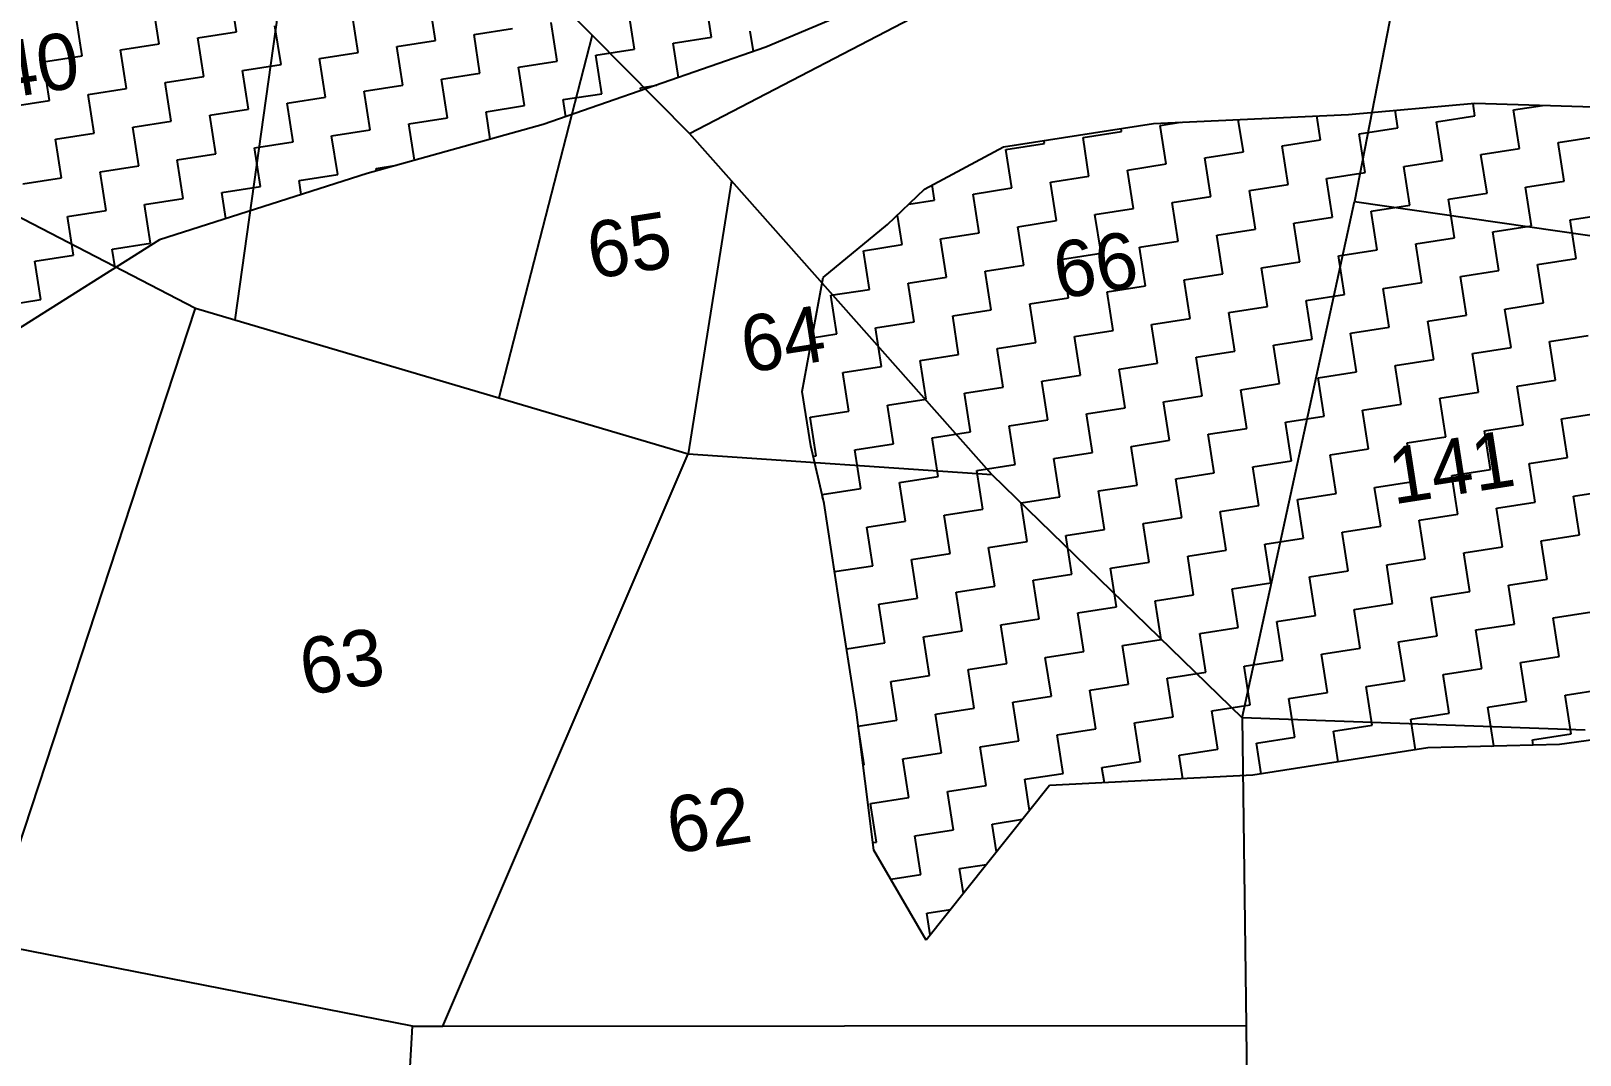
# Model space of a CAD drawing. Header units: metres. Extents: x 288488 to 290462, y 1999122 to 2001536.
# Drawn here: x 289137 to 289333.7, y 1999357.5 to 1999487.5 of the extents above; entities that cross this region are included whole.
import ezdxf
from ezdxf.enums import TextEntityAlignment as Align

# ---------------------------------------------------------------- set-up
doc = ezdxf.new("R2010")
doc.units = ezdxf.units.M
doc.header["$MEASUREMENT"] = 0
for name, color, linetype in [('POLY_HATCH', 12, 'Continuous'), ('POLY_PARCEL', 6, 'Continuous'), ('TEXT_PARCEL', 7, 'Continuous')]:
    doc.layers.add(name, color=color, linetype=linetype)
doc.styles.add('TEXT_MAP', font='')
doc.styles.get('TEXT_MAP').set_extended_font_data('Kruti Dev 050')

msp = doc.modelspace()

# ---------------------------------------------------------------- linework, layer by layer
at = {"layer": 'POLY_HATCH'}
for p, q in [((289258.78, 1999497.45), (289230.29, 1999485.43)), ((289230.29, 1999485.43), (289202, 1999475.61)), ((289304.27, 1999476.89), (289320.31, 1999478.31)), ((289320.31, 1999478.31), (289346.46, 1999477.5)), ((289279.51, 1999475.75), (289304.27, 1999476.89)), ((289202, 1999475.61), (289179.65, 1999469.42)), ((289260.45, 1999472.78), (289279.51, 1999475.75)), ((289250.44, 1999467.43), (289260.45, 1999472.78)), ((289179.65, 1999469.42), (289153.31, 1999460.98)), ((289245.72, 1999462.91), (289250.44, 1999467.43)), ((289237.55, 1999456.21), (289245.72, 1999462.91)), ((289153.31, 1999460.98), (289135.04, 1999449.47)), ((289234.92, 1999441.72), (289237.55, 1999456.21)), ((289235.99, 1999434.84), (289234.92, 1999441.72)), ((289237.68, 1999427.52), (289235.99, 1999434.84)), ((289239.57, 1999415.35), (289237.68, 1999427.52)), ((289241.79, 1999401.06), (289239.57, 1999415.35)), ((289243.98, 1999383.52), (289241.79, 1999401.06)), ((289358.16, 1999400.61), (289331.08, 1999396.94)), ((289314.34, 1999396.5), (289292.11, 1999393.04)), ((289331.08, 1999396.94), (289314.34, 1999396.5)), ((289266.29, 1999391.73), (289250.64, 1999372.1)), ((289292.11, 1999393.04), (289266.29, 1999391.73)), ((289250.64, 1999372.1), (289243.98, 1999383.52))]:
    msp.add_line(p, q, dxfattribs=at)
at = {"layer": 'POLY_HATCH', "linetype": 'Continuous'}
for p, q in [((289163.06, 1999487.37), (289162.3, 1999492.27)), ((289153.26, 1999485.84), (289152.5, 1999490.74)), ((289188.33, 1999486.28), (289187.57, 1999491.18)), ((289213.6, 1999485.19), (289212.83, 1999490.1)), ((289223.4, 1999486.72), (289222.64, 1999491.62)), ((289143.46, 1999484.32), (289142.7, 1999489.22)), ((289168.73, 1999483.23), (289167.96, 1999488.13)), ((289178.53, 1999484.76), (289177.77, 1999489.66)), ((289203.8, 1999483.67), (289203.03, 1999488.57)), ((289158.16, 1999486.61), (289163.06, 1999487.37)), ((289158.92, 1999481.7), (289158.16, 1999486.61)), ((289183.43, 1999485.52), (289188.33, 1999486.28)), ((289193.23, 1999487.04), (289198.13, 1999487.81)), ((289193.99, 1999482.14), (289193.23, 1999487.04)), ((289218.5, 1999485.96), (289223.4, 1999486.72)), ((289219.18, 1999481.57), (289218.5, 1999485.96)), ((289228.71, 1999484.88), (289228.3, 1999487.48)), ((289138.56, 1999483.55), (289143.46, 1999484.32)), ((289148.36, 1999485.08), (289153.26, 1999485.84)), ((289149.12, 1999480.18), (289148.36, 1999485.08)), ((289173.63, 1999483.99), (289178.53, 1999484.76)), ((289174.39, 1999479.09), (289173.63, 1999483.99)), ((289184.19, 1999480.62), (289183.43, 1999485.52)), ((289208.7, 1999484.43), (289213.6, 1999485.19)), ((289209.46, 1999479.53), (289208.7, 1999484.43)), ((289139.32, 1999478.65), (289138.56, 1999483.55)), ((289163.83, 1999482.47), (289168.73, 1999483.23)), ((289164.59, 1999477.57), (289163.83, 1999482.47)), ((289189.09, 1999481.38), (289193.99, 1999482.14)), ((289198.89, 1999482.91), (289203.8, 1999483.67)), ((289199.66, 1999478.01), (289198.89, 1999482.91)), ((289144.22, 1999479.42), (289149.12, 1999480.18)), ((289154.02, 1999480.94), (289158.92, 1999481.7)), ((289154.79, 1999476.04), (289154.02, 1999480.94)), ((289179.29, 1999479.86), (289184.19, 1999480.62)), ((289189.86, 1999476.48), (289189.09, 1999481.38)), ((289214.36, 1999480.29), (289216.43, 1999480.62)), ((289214.42, 1999479.92), (289214.36, 1999480.29)), ((289134.42, 1999477.89), (289139.32, 1999478.65)), ((289144.98, 1999474.52), (289144.22, 1999479.42)), ((289169.49, 1999478.33), (289174.39, 1999479.09)), ((289170.25, 1999473.43), (289169.49, 1999478.33)), ((289180.05, 1999474.95), (289179.29, 1999479.86)), ((289204.56, 1999478.77), (289209.46, 1999479.53)), ((289204.89, 1999476.61), (289204.56, 1999478.77)), ((289320.33, 1999476.71), (289320.09, 1999478.29)), ((289325.23, 1999477.47), (289328.9, 1999478.04)), ((289159.69, 1999476.8), (289164.59, 1999477.57)), ((289160.45, 1999471.9), (289159.69, 1999476.8)), ((289184.95, 1999475.72), (289189.86, 1999476.48)), ((289194.76, 1999477.24), (289199.66, 1999478.01)), ((289195.3, 1999473.75), (289194.76, 1999477.24)), ((289290.93, 1999472.13), (289290.28, 1999476.25)), ((289300.73, 1999473.66), (289300.25, 1999476.71)), ((289310.53, 1999475.18), (289310.18, 1999477.42)), ((289315.43, 1999475.95), (289320.33, 1999476.71)), ((289325.99, 1999472.57), (289325.23, 1999477.47)), ((289140.08, 1999473.75), (289144.98, 1999474.52)), ((289149.89, 1999475.28), (289154.79, 1999476.04)), ((289150.65, 1999470.38), (289149.89, 1999475.28)), ((289175.15, 1999474.19), (289180.05, 1999474.95)), ((289175.92, 1999469.29), (289175.15, 1999474.19)), ((289185.68, 1999471.09), (289184.95, 1999475.72)), ((289270.56, 1999473.98), (289275.46, 1999474.74)), ((289275.46, 1999474.74), (289275.4, 1999475.11)), ((289280.36, 1999475.51), (289282.93, 1999475.91)), ((289281.12, 1999470.61), (289280.36, 1999475.51)), ((289305.63, 1999474.42), (289310.53, 1999475.18)), ((289306.39, 1999469.52), (289305.63, 1999474.42)), ((289316.19, 1999471.05), (289315.43, 1999475.95)), ((289330.9, 1999473.33), (289335.8, 1999474.1)), ((289140.85, 1999468.85), (289140.08, 1999473.75)), ((289165.35, 1999472.67), (289170.25, 1999473.43)), ((289166.11, 1999467.76), (289165.35, 1999472.67)), ((289260.76, 1999472.46), (289265.66, 1999473.22)), ((289261.52, 1999467.56), (289260.76, 1999472.46)), ((289265.66, 1999473.22), (289265.6, 1999473.59)), ((289271.32, 1999469.08), (289270.56, 1999473.98)), ((289286.02, 1999471.37), (289290.93, 1999472.13)), ((289295.83, 1999472.9), (289300.73, 1999473.66)), ((289296.59, 1999467.99), (289295.83, 1999472.9)), ((289321.09, 1999471.81), (289325.99, 1999472.57)), ((289331.66, 1999468.43), (289330.9, 1999473.33)), ((289145.75, 1999469.61), (289150.65, 1999470.38)), ((289155.55, 1999471.14), (289160.45, 1999471.9)), ((289156.31, 1999466.24), (289155.55, 1999471.14)), ((289180.82, 1999470.05), (289183.38, 1999470.45)), ((289276.22, 1999469.84), (289281.12, 1999470.61)), ((289286.79, 1999466.47), (289286.02, 1999471.37)), ((289311.29, 1999470.28), (289316.19, 1999471.05)), ((289312.05, 1999465.38), (289311.29, 1999470.28)), ((289321.86, 1999466.91), (289321.09, 1999471.81)), ((289135.95, 1999468.09), (289140.85, 1999468.85)), ((289146.51, 1999464.71), (289145.75, 1999469.61)), ((289171.01, 1999468.53), (289175.92, 1999469.29)), ((289171.29, 1999466.74), (289171.01, 1999468.53)), ((289180.86, 1999469.75), (289180.82, 1999470.05)), ((289266.42, 1999468.32), (289271.32, 1999469.08)), ((289267.18, 1999463.42), (289266.42, 1999468.32)), ((289276.99, 1999464.94), (289276.22, 1999469.84)), ((289301.49, 1999468.76), (289306.39, 1999469.52)), ((289302.25, 1999463.86), (289301.49, 1999468.76)), ((289326.76, 1999467.67), (289331.66, 1999468.43)), ((289151.41, 1999465.48), (289156.31, 1999466.24)), ((289161.21, 1999467), (289166.11, 1999467.76)), ((289161.73, 1999463.68), (289161.21, 1999467)), ((289251.72, 1999466.03), (289251.42, 1999467.96)), ((289256.62, 1999466.79), (289261.52, 1999467.56)), ((289257.38, 1999461.89), (289256.62, 1999466.79)), ((289281.89, 1999465.71), (289286.79, 1999466.47)), ((289291.69, 1999467.23), (289296.59, 1999467.99)), ((289292.45, 1999462.33), (289291.69, 1999467.23)), ((289316.96, 1999466.14), (289321.86, 1999466.91)), ((289327.52, 1999462.77), (289326.76, 1999467.67)), ((289141.61, 1999463.95), (289146.51, 1999464.71)), ((289152.17, 1999460.58), (289151.41, 1999465.48)), ((289248.45, 1999465.52), (289251.72, 1999466.03)), ((289272.08, 1999464.18), (289276.99, 1999464.94)), ((289282.65, 1999460.8), (289281.89, 1999465.71)), ((289307.15, 1999464.62), (289312.05, 1999465.38)), ((289307.92, 1999459.72), (289307.15, 1999464.62)), ((289317.72, 1999461.24), (289316.96, 1999466.14)), ((289332.42, 1999463.53), (289337.32, 1999464.29)), ((289142.37, 1999459.05), (289141.61, 1999463.95)), ((289247.58, 1999460.37), (289246.99, 1999464.13)), ((289262.28, 1999462.65), (289267.18, 1999463.42)), ((289263.05, 1999457.75), (289262.28, 1999462.65)), ((289272.85, 1999459.28), (289272.08, 1999464.18)), ((289287.55, 1999461.57), (289292.45, 1999462.33)), ((289297.35, 1999463.09), (289302.25, 1999463.86)), ((289298.11, 1999458.19), (289297.35, 1999463.09)), ((289322.62, 1999462.01), (289327.52, 1999462.77)), ((289333.18, 1999458.63), (289332.42, 1999463.53)), ((289147.27, 1999459.81), (289152.17, 1999460.58)), ((289242.68, 1999459.6), (289247.58, 1999460.37)), ((289252.48, 1999461.13), (289257.38, 1999461.89)), ((289253.24, 1999456.23), (289252.48, 1999461.13)), ((289277.75, 1999460.04), (289282.65, 1999460.8)), ((289288.31, 1999456.67), (289287.55, 1999461.57)), ((289312.82, 1999460.48), (289317.72, 1999461.24)), ((289313.58, 1999455.58), (289312.82, 1999460.48)), ((289323.38, 1999457.11), (289322.62, 1999462.01)), ((289137.47, 1999458.29), (289142.37, 1999459.05)), ((289147.65, 1999457.41), (289147.27, 1999459.81)), ((289243.44, 1999454.7), (289242.68, 1999459.6)), ((289267.95, 1999458.52), (289272.85, 1999459.28)), ((289268.71, 1999453.62), (289267.95, 1999458.52)), ((289278.51, 1999455.14), (289277.75, 1999460.04)), ((289303.02, 1999458.96), (289307.92, 1999459.72)), ((289303.78, 1999454.05), (289303.02, 1999458.96)), ((289328.28, 1999457.87), (289333.18, 1999458.63)), ((289138.23, 1999453.39), (289137.47, 1999458.29)), ((289258.14, 1999456.99), (289263.05, 1999457.75)), ((289258.91, 1999452.09), (289258.14, 1999456.99)), ((289283.41, 1999455.9), (289288.31, 1999456.67)), ((289293.21, 1999457.43), (289298.11, 1999458.19)), ((289293.98, 1999452.53), (289293.21, 1999457.43)), ((289318.48, 1999456.34), (289323.38, 1999457.11)), ((289329.05, 1999452.97), (289328.28, 1999457.87)), ((289238.54, 1999453.94), (289243.44, 1999454.7)), ((289248.34, 1999455.47), (289253.24, 1999456.23)), ((289249.11, 1999450.56), (289248.34, 1999455.47)), ((289273.61, 1999454.38), (289278.51, 1999455.14)), ((289284.17, 1999451), (289283.41, 1999455.9)), ((289308.68, 1999454.82), (289313.58, 1999455.58)), ((289309.44, 1999449.92), (289308.68, 1999454.82)), ((289319.24, 1999451.44), (289318.48, 1999456.34)), ((289133.33, 1999452.62), (289138.23, 1999453.39)), ((289239.3, 1999449.04), (289238.54, 1999453.94)), ((289263.81, 1999452.85), (289268.71, 1999453.62)), ((289264.57, 1999447.95), (289263.81, 1999452.85)), ((289274.37, 1999449.48), (289273.61, 1999454.38)), ((289289.08, 1999451.77), (289293.98, 1999452.53)), ((289298.88, 1999453.29), (289303.78, 1999454.05)), ((289299.64, 1999448.39), (289298.88, 1999453.29)), ((289324.14, 1999452.2), (289329.05, 1999452.97)), ((289244.2, 1999449.8), (289249.11, 1999450.56)), ((289254.01, 1999451.33), (289258.91, 1999452.09)), ((289254.77, 1999446.43), (289254.01, 1999451.33)), ((289279.27, 1999450.24), (289284.17, 1999451)), ((289289.84, 1999446.86), (289289.08, 1999451.77)), ((289314.34, 1999450.68), (289319.24, 1999451.44)), ((289315.11, 1999445.78), (289314.34, 1999450.68)), ((289324.91, 1999447.3), (289324.14, 1999452.2)), ((289236.16, 1999448.55), (289239.3, 1999449.04)), ((289244.97, 1999444.9), (289244.2, 1999449.8)), ((289269.47, 1999448.71), (289274.37, 1999449.48)), ((289270.23, 1999443.81), (289269.47, 1999448.71)), ((289280.04, 1999445.34), (289279.27, 1999450.24)), ((289304.54, 1999449.15), (289309.44, 1999449.92)), ((289305.3, 1999444.25), (289304.54, 1999449.15)), ((289329.81, 1999448.07), (289334.71, 1999448.83)), ((289259.67, 1999447.19), (289264.57, 1999447.95)), ((289260.43, 1999442.29), (289259.67, 1999447.19)), ((289284.94, 1999446.1), (289289.84, 1999446.86)), ((289294.74, 1999447.63), (289299.64, 1999448.39)), ((289295.5, 1999442.73), (289294.74, 1999447.63)), ((289320.01, 1999446.54), (289324.91, 1999447.3)), ((289330.57, 1999443.17), (289329.81, 1999448.07)), ((289240.07, 1999444.14), (289244.97, 1999444.9)), ((289249.87, 1999445.66), (289254.77, 1999446.43)), ((289250.63, 1999440.76), (289249.87, 1999445.66)), ((289275.14, 1999444.58), (289280.04, 1999445.34)), ((289275.9, 1999439.68), (289275.14, 1999444.58)), ((289285.7, 1999441.2), (289284.94, 1999446.1)), ((289310.2, 1999445.02), (289315.11, 1999445.78)), ((289310.97, 1999440.11), (289310.2, 1999445.02)), ((289320.77, 1999441.64), (289320.01, 1999446.54)), ((289240.83, 1999439.24), (289240.07, 1999444.14)), ((289265.33, 1999443.05), (289270.23, 1999443.81)), ((289266.1, 1999438.15), (289265.33, 1999443.05)), ((289290.6, 1999441.96), (289295.5, 1999442.73)), ((289300.4, 1999443.49), (289305.3, 1999444.25)), ((289301.17, 1999438.59), (289300.4, 1999443.49)), ((289325.67, 1999442.4), (289330.57, 1999443.17)), ((289245.73, 1999440), (289250.63, 1999440.76)), ((289255.53, 1999441.53), (289260.43, 1999442.29)), ((289256.29, 1999436.62), (289255.53, 1999441.53)), ((289280.8, 1999440.44), (289285.7, 1999441.2)), ((289291.36, 1999437.06), (289290.6, 1999441.96)), ((289315.87, 1999440.88), (289320.77, 1999441.64)), ((289316.63, 1999435.98), (289315.87, 1999440.88)), ((289326.43, 1999437.5), (289325.67, 1999442.4)), ((289235.93, 1999438.47), (289240.83, 1999439.24)), ((289246.49, 1999435.1), (289245.73, 1999440)), ((289271, 1999438.91), (289275.9, 1999439.68)), ((289271.76, 1999434.01), (289271, 1999438.91)), ((289281.56, 1999435.54), (289280.8, 1999440.44)), ((289306.07, 1999439.35), (289310.97, 1999440.11)), ((289306.83, 1999434.45), (289306.07, 1999439.35)), ((289331.33, 1999438.26), (289336.24, 1999439.03)), ((289236.69, 1999433.57), (289235.93, 1999438.47)), ((289261.2, 1999437.39), (289266.1, 1999438.15)), ((289261.96, 1999432.49), (289261.2, 1999437.39)), ((289286.46, 1999436.3), (289291.36, 1999437.06)), ((289296.27, 1999437.83), (289301.17, 1999438.59)), ((289297.03, 1999432.93), (289296.27, 1999437.83)), ((289321.53, 1999436.74), (289326.43, 1999437.5)), ((289322.3, 1999431.84), (289321.53, 1999436.74)), ((289332.1, 1999433.36), (289331.33, 1999438.26)), ((289241.59, 1999434.34), (289246.49, 1999435.1)), ((289251.39, 1999435.86), (289256.29, 1999436.62)), ((289252.16, 1999430.96), (289251.39, 1999435.86)), ((289276.66, 1999434.77), (289281.56, 1999435.54)), ((289277.42, 1999429.87), (289276.66, 1999434.77)), ((289287.23, 1999431.4), (289286.46, 1999436.3)), ((289311.73, 1999435.21), (289316.63, 1999435.98)), ((289312.49, 1999430.31), (289311.73, 1999435.21)), ((289236.3, 1999433.51), (289236.69, 1999433.57)), ((289242.35, 1999429.44), (289241.59, 1999434.34)), ((289266.86, 1999433.25), (289271.76, 1999434.01)), ((289267.62, 1999428.35), (289266.86, 1999433.25)), ((289292.13, 1999432.16), (289297.03, 1999432.93)), ((289301.93, 1999433.69), (289306.83, 1999434.45)), ((289302.69, 1999428.79), (289301.93, 1999433.69)), ((289327.2, 1999432.6), (289332.1, 1999433.36)), ((289247.26, 1999430.2), (289252.16, 1999430.96)), ((289257.06, 1999431.72), (289261.96, 1999432.49)), ((289257.82, 1999426.82), (289257.06, 1999431.72)), ((289282.33, 1999430.64), (289287.23, 1999431.4)), ((289292.89, 1999427.26), (289292.13, 1999432.16)), ((289317.39, 1999431.08), (289322.3, 1999431.84)), ((289318.16, 1999426.17), (289317.39, 1999431.08)), ((289327.96, 1999427.7), (289327.2, 1999432.6)), ((289237.45, 1999428.67), (289242.35, 1999429.44)), ((289248.02, 1999425.3), (289247.26, 1999430.2)), ((289272.52, 1999429.11), (289277.42, 1999429.87)), ((289273.29, 1999424.21), (289272.52, 1999429.11)), ((289283.09, 1999425.74), (289282.33, 1999430.64)), ((289307.59, 1999429.55), (289312.49, 1999430.31)), ((289308.36, 1999424.65), (289307.59, 1999429.55)), ((289332.86, 1999428.46), (289337.76, 1999429.23)), ((289237.54, 1999428.1), (289237.45, 1999428.67)), ((289262.72, 1999427.59), (289267.62, 1999428.35)), ((289263.48, 1999422.68), (289262.72, 1999427.59)), ((289287.99, 1999426.5), (289292.89, 1999427.26)), ((289297.79, 1999428.02), (289302.69, 1999428.79)), ((289298.55, 1999423.12), (289297.79, 1999428.02)), ((289323.06, 1999426.94), (289327.96, 1999427.7)), ((289323.82, 1999422.04), (289323.06, 1999426.94)), ((289333.62, 1999423.56), (289332.86, 1999428.46)), ((289243.12, 1999424.53), (289248.02, 1999425.3)), ((289252.92, 1999426.06), (289257.82, 1999426.82)), ((289253.68, 1999421.16), (289252.92, 1999426.06)), ((289278.19, 1999424.97), (289283.09, 1999425.74)), ((289278.95, 1999420.07), (289278.19, 1999424.97)), ((289288.75, 1999421.6), (289287.99, 1999426.5)), ((289313.26, 1999425.41), (289318.16, 1999426.17)), ((289314.02, 1999420.51), (289313.26, 1999425.41)), ((289243.88, 1999419.63), (289243.12, 1999424.53)), ((289268.39, 1999423.45), (289273.29, 1999424.21)), ((289269.15, 1999418.55), (289268.39, 1999423.45)), ((289293.65, 1999422.36), (289298.55, 1999423.12)), ((289303.45, 1999423.89), (289308.36, 1999424.65)), ((289304.22, 1999418.99), (289303.45, 1999423.89)), ((289328.72, 1999422.8), (289333.62, 1999423.56)), ((289248.78, 1999420.4), (289253.68, 1999421.16)), ((289258.58, 1999421.92), (289263.48, 1999422.68)), ((289259.35, 1999417.02), (289258.58, 1999421.92)), ((289283.85, 1999420.83), (289288.75, 1999421.6)), ((289294.42, 1999417.46), (289293.65, 1999422.36)), ((289318.92, 1999421.27), (289323.82, 1999422.04)), ((289319.68, 1999416.37), (289318.92, 1999421.27)), ((289329.48, 1999417.9), (289328.72, 1999422.8)), ((289239.02, 1999418.88), (289243.88, 1999419.63)), ((289249.54, 1999415.5), (289248.78, 1999420.4)), ((289274.05, 1999419.31), (289278.95, 1999420.07)), ((289274.81, 1999414.41), (289274.05, 1999419.31)), ((289284.61, 1999415.93), (289283.85, 1999420.83)), ((289309.12, 1999419.75), (289314.02, 1999420.51)), ((289309.88, 1999414.85), (289309.12, 1999419.75)), ((289264.25, 1999417.78), (289269.15, 1999418.55)), ((289265.01, 1999412.88), (289264.25, 1999417.78)), ((289289.51, 1999416.7), (289294.42, 1999417.46)), ((289299.32, 1999418.22), (289304.22, 1999418.99)), ((289300.08, 1999413.32), (289299.32, 1999418.22)), ((289324.58, 1999417.14), (289329.48, 1999417.9)), ((289325.35, 1999412.23), (289324.58, 1999417.14)), ((289244.64, 1999414.73), (289249.54, 1999415.5)), ((289254.45, 1999416.26), (289259.35, 1999417.02)), ((289255.21, 1999411.36), (289254.45, 1999416.26)), ((289279.71, 1999415.17), (289284.61, 1999415.93)), ((289280.48, 1999410.27), (289279.71, 1999415.17)), ((289290.28, 1999411.8), (289289.51, 1999416.7)), ((289314.78, 1999415.61), (289319.68, 1999416.37)), ((289315.54, 1999410.71), (289314.78, 1999415.61)), ((289245.41, 1999409.83), (289244.64, 1999414.73)), ((289269.91, 1999413.65), (289274.81, 1999414.41)), ((289270.67, 1999408.74), (289269.91, 1999413.65)), ((289295.18, 1999412.56), (289300.08, 1999413.32)), ((289304.98, 1999414.08), (289309.88, 1999414.85)), ((289305.74, 1999409.18), (289304.98, 1999414.08)), ((289330.25, 1999413), (289335.15, 1999413.76)), ((289250.31, 1999410.59), (289255.21, 1999411.36)), ((289260.11, 1999412.12), (289265.01, 1999412.88)), ((289260.87, 1999407.22), (289260.11, 1999412.12)), ((289285.38, 1999411.03), (289290.28, 1999411.8)), ((289295.94, 1999407.66), (289295.18, 1999412.56)), ((289320.45, 1999411.47), (289325.35, 1999412.23)), ((289321.21, 1999406.57), (289320.45, 1999411.47)), ((289331.01, 1999408.1), (289330.25, 1999413)), ((289240.55, 1999409.08), (289245.41, 1999409.83)), ((289251.07, 1999405.69), (289250.31, 1999410.59)), ((289275.57, 1999409.51), (289280.48, 1999410.27)), ((289276.34, 1999404.61), (289275.57, 1999409.51)), ((289286.14, 1999406.13), (289285.38, 1999411.03)), ((289300.84, 1999408.42), (289305.74, 1999409.18)), ((289310.64, 1999409.95), (289315.54, 1999410.71)), ((289311.41, 1999405.05), (289310.64, 1999409.95)), ((289255.97, 1999406.46), (289260.87, 1999407.22)), ((289265.77, 1999407.98), (289270.67, 1999408.74)), ((289266.54, 1999403.08), (289265.77, 1999407.98)), ((289291.04, 1999406.89), (289295.94, 1999407.66)), ((289301.6, 1999403.52), (289300.84, 1999408.42)), ((289326.11, 1999407.33), (289331.01, 1999408.1)), ((289326.87, 1999402.43), (289326.11, 1999407.33)), ((289246.17, 1999404.93), (289251.07, 1999405.69)), ((289256.73, 1999401.56), (289255.97, 1999406.46)), ((289281.24, 1999405.37), (289286.14, 1999406.13)), ((289282, 1999400.47), (289281.24, 1999405.37)), ((289291.8, 1999401.99), (289291.04, 1999406.89)), ((289316.31, 1999405.81), (289321.21, 1999406.57)), ((289317.07, 1999400.91), (289316.31, 1999405.81)), ((289246.93, 1999400.03), (289246.17, 1999404.93)), ((289271.44, 1999403.84), (289276.34, 1999404.61)), ((289272.2, 1999398.94), (289271.44, 1999403.84)), ((289296.7, 1999402.76), (289301.6, 1999403.52)), ((289306.51, 1999404.28), (289311.41, 1999405.05)), ((289307.27, 1999399.38), (289306.51, 1999404.28)), ((289331.77, 1999403.2), (289336.67, 1999403.96)), ((289251.83, 1999400.79), (289256.73, 1999401.56)), ((289261.63, 1999402.32), (289266.54, 1999403.08)), ((289262.4, 1999397.42), (289261.63, 1999402.32)), ((289286.9, 1999401.23), (289291.8, 1999401.99)), ((289297.47, 1999397.86), (289296.7, 1999402.76)), ((289321.97, 1999401.67), (289326.87, 1999402.43)), ((289322.73, 1999396.77), (289321.97, 1999401.67)), ((289332.54, 1999398.29), (289331.77, 1999403.2)), ((289242.03, 1999399.27), (289246.93, 1999400.03)), ((289252.6, 1999395.89), (289251.83, 1999400.79)), ((289277.1, 1999399.71), (289282, 1999400.47)), ((289277.86, 1999394.8), (289277.1, 1999399.71)), ((289287.66, 1999396.33), (289286.9, 1999401.23)), ((289302.37, 1999398.62), (289307.27, 1999399.38)), ((289312.17, 1999400.14), (289317.07, 1999400.91)), ((289312.77, 1999396.26), (289312.17, 1999400.14)), ((289242.79, 1999394.37), (289242.03, 1999399.27)), ((289257.5, 1999396.65), (289262.4, 1999397.42)), ((289267.3, 1999398.18), (289272.2, 1999398.94)), ((289268.06, 1999393.28), (289267.3, 1999398.18)), ((289292.57, 1999397.09), (289297.47, 1999397.86)), ((289302.97, 1999394.73), (289302.37, 1999398.62)), ((289327.63, 1999397.53), (289332.54, 1999398.29)), ((289327.74, 1999396.85), (289327.63, 1999397.53)), ((289247.69, 1999395.13), (289252.6, 1999395.89)), ((289258.26, 1999391.75), (289257.5, 1999396.65)), ((289282.76, 1999395.57), (289287.66, 1999396.33)), ((289283.23, 1999392.59), (289282.76, 1999395.57)), ((289293.17, 1999393.21), (289292.57, 1999397.09)), ((289322.37, 1999396.71), (289322.73, 1999396.77)), ((289242.63, 1999394.34), (289242.79, 1999394.37)), ((289248.46, 1999390.23), (289247.69, 1999395.13)), ((289272.96, 1999394.04), (289277.86, 1999394.8)), ((289273.27, 1999392.09), (289272.96, 1999394.04)), ((289253.36, 1999390.99), (289258.26, 1999391.75)), ((289263.16, 1999392.52), (289268.06, 1999393.28)), ((289263.77, 1999388.58), (289263.16, 1999392.52)), ((289243.56, 1999389.46), (289248.46, 1999390.23)), ((289254.12, 1999386.09), (289253.36, 1999390.99)), ((289244.32, 1999384.56), (289243.56, 1999389.46)), ((289249.22, 1999385.33), (289254.12, 1999386.09)), ((289259.02, 1999386.85), (289262.88, 1999387.45)), ((289259.57, 1999383.31), (289259.02, 1999386.85)), ((289243.86, 1999384.49), (289244.32, 1999384.56)), ((289249.98, 1999380.43), (289249.22, 1999385.33)), ((289254.88, 1999381.19), (289258.31, 1999381.72)), ((289246.14, 1999379.83), (289249.98, 1999380.43)), ((289255.37, 1999378.04), (289254.88, 1999381.19)), ((289250.75, 1999375.52), (289253.74, 1999375.99)), ((289251.17, 1999372.77), (289250.75, 1999375.52))]:
    msp.add_line(p, q, dxfattribs=at)
at = {"layer": 'POLY_PARCEL'}
for p, q in [((289220.61, 1999474.47), (289316.38, 1999524.32)), ((289316.38, 1999524.32), (289305.05, 1999465.83)), ((289172.93, 1999522.54), (289162.85, 1999450.83)), ((289172.93, 1999522.54), (289208.25, 1999486.94)), ((289092.21, 1999486.27), (289157.88, 1999452.3)), ((289208.25, 1999486.94), (289196.37, 1999440.93)), ((289208.25, 1999486.94), (289220.61, 1999474.47)), ((289225.93, 1999468.48), (289220.61, 1999474.47)), ((289225.93, 1999468.48), (289220.44, 1999433.82)), ((289258.99, 1999431.19), (289225.93, 1999468.48)), ((289290.79, 1999400.33), (289305.05, 1999465.83)), ((289305.05, 1999465.83), (289339.88, 1999460.82)), ((289131.4, 1999371.79), (289157.88, 1999452.3)), ((289157.88, 1999452.3), (289162.85, 1999450.83)), ((289162.85, 1999450.83), (289196.37, 1999440.93)), ((289196.37, 1999440.93), (289220.44, 1999433.82)), ((289189.28, 1999361.21), (289220.44, 1999433.82)), ((289220.44, 1999433.82), (289258.99, 1999431.19)), ((289258.99, 1999431.19), (289290.79, 1999400.33)), ((289334.33, 1999398.76), (289290.79, 1999400.33)), ((289290.79, 1999400.33), (289291.27, 1999361.27)), ((289185.43, 1999361.21), (289131.4, 1999371.79)), ((289182.78, 1999314.06), (289185.43, 1999361.21)), ((289185.43, 1999361.21), (289189.28, 1999361.21)), ((289189.28, 1999361.21), (289291.27, 1999361.27)), ((289291.27, 1999361.27), (289291.85, 1999314.73))]:
    msp.add_line(p, q, dxfattribs=at)

# ---------------------------------------------------------------- texts
at = {"layer": 'TEXT_PARCEL', "style": 'TEXT_MAP'}
for s, p in [('40', (289137.71, 1999483.15)), ('65', (289212.91, 1999460.33)), ('66', (289272.12, 1999457.81)), ('64', (289232.43, 1999448.41)), ('141', (289317.31, 1999432.15)), ('63', (289176.42, 1999407.5)), ('62', (289223.03, 1999387.38))]:
    msp.add_text(s, height=7.142, rotation=8.8469, dxfattribs=at).set_placement(p, align=Align.MIDDLE)

doc.saveas('drawing.dxf')
